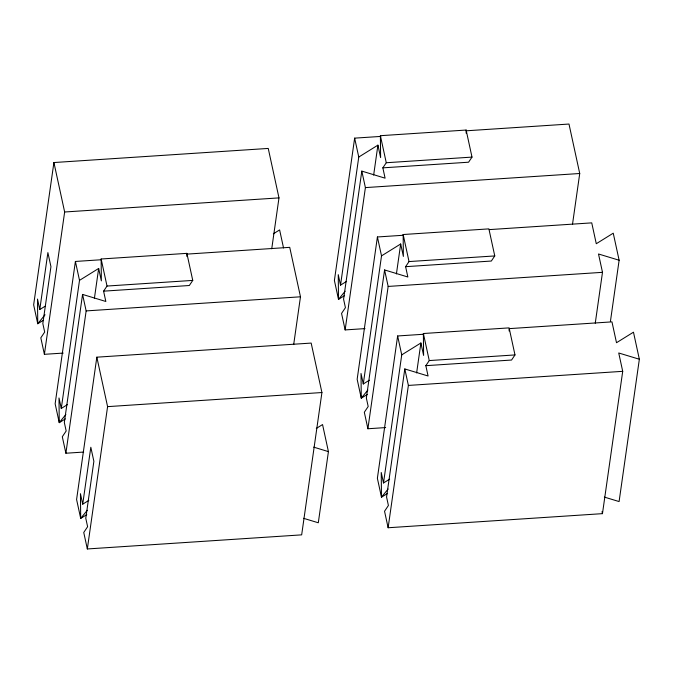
<?xml version="1.0" encoding="UTF-8"?>
<svg xmlns="http://www.w3.org/2000/svg" width="673" height="673" viewBox="0 0 673 673"><rect width="100%" height="100%" fill="white"/><g stroke="black" fill="none" stroke-linecap="round" stroke-linejoin="round"><path stroke-width="1.01" d="M271.741 248.791L278.984 197.887L268.241 148.43L53.907 162.538L33.65 304.861L37.755 323.763L42.979 320.516M45.007 306.291L39.783 309.53L47.884 252.602L50.946 266.668L42.836 323.595L44.679 332.067L40.817 337.829L44.393 354.318L63.212 353.081M44.393 354.318L64.65 211.995L53.907 162.538M101.539 259.728L75.401 261.452L55.144 403.775L59.249 422.678L65.348 418.892M67.367 404.658L61.277 408.444L79.507 280.355L75.401 261.452M103.592 291.157L189.323 285.512L192.756 280.405L186.875 253.359L101.143 258.996L107.015 286.05L103.592 291.157L105.838 301.479L82.56 294.421L64.33 422.509L66.173 430.981L62.303 436.743L65.887 453.232L83.662 452.063M65.887 453.232L86.144 310.909L82.56 294.421M94.397 298.417L98.662 268.46L79.507 280.355M88.811 500.392L82.72 504.178L90.821 447.251L93.875 461.316L85.774 518.244L87.616 526.715L83.746 532.478L87.33 548.958L301.664 534.858L321.921 392.536L311.17 343.079L96.836 357.178L76.587 499.501L80.693 518.412L86.783 514.626M87.33 548.958L107.587 406.635L96.836 357.178M293.68 344.593L300.478 296.801L289.735 247.344L187.271 254.091M380.792 136.417L354.646 138.142L334.397 280.464L338.502 299.367L344.593 295.582M346.62 281.356L340.53 285.133L358.759 157.045L354.646 138.142M382.844 167.846L468.576 162.21L472 157.103L466.128 130.049L380.388 135.694L386.268 162.74L382.844 167.846L385.091 178.168L361.813 171.11L343.583 299.207L345.426 307.67L341.556 313.433L345.14 329.921L365.002 328.617M345.14 329.921L365.397 187.599L361.813 171.11M316.293 428.44L322.552 424.562L328.424 451.617L318.304 522.778L303.573 518.311M373.65 175.106L377.915 145.149L358.759 157.045M403.548 235.247L377.41 236.972L357.153 379.294L361.266 398.197L367.357 394.412M369.384 380.186L363.285 383.972L381.524 255.875L377.41 236.972M405.609 266.676L491.34 261.04L494.764 255.933L488.884 228.879L403.152 234.524L409.033 261.57L405.609 266.676L407.846 276.998L384.577 269.94L366.348 398.037L368.19 406.5L364.32 412.263L367.904 428.751L385.679 427.582M367.904 428.751L388.161 286.429L384.577 269.94M396.414 273.936L400.679 243.979L381.524 255.875M423.771 334.245L397.634 335.97L377.376 478.293L381.482 497.196L387.581 493.41M389.608 479.184L383.509 482.962L401.739 354.873L397.634 335.97M425.832 365.675L511.564 360.038L514.988 354.932L509.108 327.877L423.376 333.514L429.256 360.568L425.832 365.675L428.07 375.997L404.801 368.939L386.571 497.027L388.405 505.499L384.544 511.261L388.128 527.75L602.461 513.65L622.71 371.328L618.731 352.989L639.35 359.239L619.093 501.562L604.362 497.095M388.128 527.75L408.376 385.427L404.801 368.939M416.629 372.935L420.894 342.978L401.739 354.873M572.487 224.403L579.731 173.499L568.988 124.042L466.524 130.781M595.252 323.233L602.495 272.329L598.507 253.99L619.126 260.241L610.403 321.534M45.041 314.779L37.755 323.763L37.503 299.048L39.783 309.53M65.87 414.509L59.249 422.678L58.997 397.962L61.277 408.444M87.313 510.243L80.693 518.412L80.44 493.688L82.72 504.178M345.123 291.207L338.502 299.367L338.25 274.651L340.53 285.133M367.887 390.037L361.266 398.197L361.014 373.481L363.285 383.972M388.102 489.035L381.482 497.196L381.229 472.48L383.509 482.962M273.364 233.8L279.615 229.914L283.535 247.95M386.268 162.74L472 157.103M365.397 187.599L579.731 173.499M64.65 211.995L278.984 197.887M489.288 229.611L591.744 222.872L596.278 243.727L613.246 233.186L619.126 260.241M409.033 261.57L494.764 255.933M107.015 286.05L192.756 280.405M388.161 286.429L602.495 272.329M86.144 310.909L300.478 296.801M509.503 328.609L611.967 321.871L616.502 342.725L633.47 332.184L639.35 359.239M429.256 360.568L514.988 354.932M408.376 385.427L622.71 371.328M107.587 406.635L321.921 392.536M313.702 447.141L328.424 451.617M602.015 511.615L602.461 513.65M400.679 243.979L403.379 256.421L403.152 234.524M377.915 145.149L380.615 157.591L380.388 135.694M420.894 342.978L423.603 355.42L423.376 333.514M98.662 268.46L101.362 280.893L101.143 258.996M509.116 328.92L509.141 331.007M466.128 130.049L466.153 133.178M186.875 253.359L186.909 256.489"/></g></svg>
